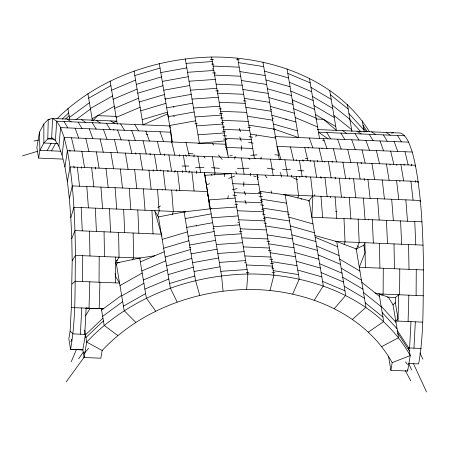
<?xml version="1.0" encoding="UTF-8"?>
<svg xmlns="http://www.w3.org/2000/svg" width="449" height="449" viewBox="0 0 449 449"><rect width="100%" height="100%" fill="white"/><g stroke="black" fill="none" stroke-linecap="round" stroke-linejoin="round"><path stroke-width="0.67" d="M113.243 122.577L116.807 121.168L52.578 118.48L48.256 119.417L43.85 124.019L43.845 143.029L39.899 150.359L38.603 158.082L62.776 159.092M408.815 348.054L410.229 355.597L407.647 371.048L390.899 370.346L392.19 362.624C363.718 311.657 302.71 288.673 246.63 289.498C193.149 290.632 139.145 311.112 102.148 350.484L100.857 358.212L84.109 357.511L82.835 349.866L70.572 349.356L68.826 338.916L70.123 331.188L71.352 307.571L72.182 260.796L71.773 238.554L70.819 217.658L69.342 198.509L67.367 181.491L64.931 166.921L62.085 155.096L58.886 146.239L55.39 140.526L51.669 138.062L47.796 138.904L43.845 143.029L57.657 143.607M82.554 281.517L82.711 255.689M99.044 282.208L99.201 256.379M115.533 282.898L115.69 257.069M383.283 268.266L383.12 294.095L381.729 295.268M399.61 294.785L399.773 268.957M416.105 295.476L416.262 269.647M409.09 363.516L418.625 363.915C424.198 332.973 422.801 301.268 423.514 269.95C423.295 246.759 422.436 223.574 420.343 200.467C418.631 184.185 416.565 167.875 412.249 152.043C409.6 145.212 407.9 136.496 400.631 133.044L317.404 129.559M196.628 173.544L196.651 170.889M224.556 176.676L224.601 174.066M89.806 281.82L89.031 308.166L85.849 308.177L91.254 308.401M99.156 308.592L99.931 282.247M395.305 303.041L395.468 297.485L398.723 294.746L397.954 321.091M408.079 321.518L408.854 295.173M241.495 150.241L241.657 145.813M243.717 186.402L243.891 181.856M225.409 144.999L225.594 140.84L198.026 143.433M310.635 176.985L312.841 195.972L311.853 217.221L421.993 221.828M80.41 334.208L81.78 307.862M84.76 334.393L86.129 308.048M409.611 347.981L410.981 321.636M413.961 348.166L415.331 321.821M321.989 148.507L322.023 148.03M55.39 140.526L56.726 121.224L52.578 118.48L51.669 138.062L53.049 138.124M250.379 175.935L250.581 173.005M226.532 149.416L226.694 147.401L252.753 148.49M246.63 289.498L247.859 274.03L231.083 173.656L204.761 175.318L221.565 275.849L223.058 291.126M260.987 158.935L261.155 157.06M324.75 162.285L324.818 161.589M58.886 146.239L60.626 127.6L56.726 121.224L170.031 125.967M291.3 177.226L291.496 175.138M62.085 155.096L64.196 137.478L60.626 127.6L170.766 132.208L171.72 141.979M193.884 157.066L194.17 154.883M162.493 190.028L162.594 189.338M64.931 166.921L67.367 150.673L64.196 137.478L225.443 144.23L228.367 157.408L211.591 57.034C155.04 58.437 97.455 78.541 56.911 118.878M415.218 166.59L415.42 165.238L67.367 150.673C73.743 185.179 74.994 220.375 75.46 255.386C74.747 286.703 76.145 318.414 70.572 349.356L82.835 349.866L85.417 334.421L84.782 333.927M234.698 159.114L235.141 156.258M43.85 124.019L39.445 132.191L36.857 147.642L38.603 158.082M84.109 357.511L86.696 342.059L84.693 330.082M310.461 161.477L310.691 160.22M67.367 181.491L70.083 166.921L418.137 181.48L417.89 182.805M214.656 174.97L215.026 172.983L212.315 156.735M227.766 198.593L228.305 195.68M160.686 170.861L160.888 169.795M69.342 198.509L72.289 185.908L207.477 191.566L210.042 208.841M297.9 198.026L298.518 195.371L296.312 176.384M420.034 201.797L420.343 200.467L283.302 194.737M296.172 160.888L296.48 159.619M255.846 136.76L256.272 135.009M174.728 172.264L175.205 170.356M188.922 172.972L189.467 170.856M269.989 290.475L273.918 275.125L257.142 174.745L257.631 179.493M70.925 341.644L71.666 339.118M70.819 217.658L73.939 207.264L185.763 211.945M157.61 216.025L159.171 210.828L157.52 189.472M172.337 214.673L173.314 211.423L171.664 190.067M71.773 238.554L75.005 230.573L161.337 234.187L154.636 210.643L158.632 217.237M344.052 244.329L345.045 241.876L343.985 218.562M356.467 249.217L359.2 242.466L358.134 219.157M363.662 245.771L364.908 242.707L365.363 267.514M71.234 361.748L76.42 349.58M292.692 294.044L299.242 279.098L285.154 194.815L259.909 191.319M196.196 226.167L196.69 225.123M47.145 150.662L51.096 143.332M51.5 150.842L55.452 143.512M72.182 260.796L75.46 255.386L140.576 258.113M132.298 259.982L133.611 257.821L133.151 233.009M85.501 315.866L90.154 308.356L103.371 308.744M314.289 300.128L323.331 285.884L309.086 200.647L285.154 194.815M285.822 119.445L286.125 118.991M78.614 358.835L83.43 351.96M66.188 381.919L84.328 356.966M308.542 201.326L312.818 195.972M84.21 353.436L88.571 348.278M334.359 308.609L345.719 295.352L336.722 241.528L314.923 235.573M92.994 120.753L97.646 115.618L116.246 116.398M392.886 304.972L395.316 302.57L398.022 318.751L395.749 321.001L422.582 322.124M62.158 119.12L68.641 112.935M65.605 118.974L69.095 115.646M85.484 334.831L102.944 318.178M85.939 337.541L103.399 320.889M352.516 319.329L365.974 307.307L356.214 248.903L336.722 241.528M72.042 283.953L75.303 281.214L119.569 283.066L115.573 276.449L115.112 273.716M69.399 117.453L89.424 102.709M76.016 119.67L90.479 109.023M101.592 310.057L121.617 295.313M102.647 316.371L122.672 301.627M368.404 332.075L383.699 321.529L379.085 293.927L375.083 292.894M208.824 205.109L209.43 204.716M157.779 207.528L160.489 205.889M88.666 98.191L110.869 85.641M90.389 108.473L112.592 95.923M92.107 118.749L114.31 106.205M119.99 285.586L142.193 273.037M121.707 295.869L143.91 283.319M123.424 306.145L145.628 293.601M116.325 260.639L117.324 260.083M381.717 346.6L398.544 337.727L393.043 304.815L388.351 297.187L379.085 293.927M355.731 249.133L363.875 245.249L365.088 252.478L359.279 267.262L423.514 269.95M111.627 90.165L135.576 80.057M113.142 99.235L137.091 89.127M114.658 108.304L138.606 98.196M116.173 117.374L140.122 107.266M140.324 261.868L164.272 251.76M141.839 270.938L165.788 260.83M143.36 280.008L167.303 269.9M144.875 289.077L168.818 278.969M210.368 208.897L211.451 208.443M228.664 178.466L234.692 175.997M392.19 362.624L410.229 355.597C378.468 298.748 310.416 273.11 247.859 274.03C188.198 275.293 127.965 298.142 86.696 342.059L102.148 350.484M206.366 184.909L209.548 183.725M22.45 155.926L37.795 151.19M134.818 75.533L160.04 68.063M136.294 84.356L161.517 76.886M137.764 93.179L162.993 85.708M139.241 102.002L164.469 94.531M140.717 110.824L165.939 103.354M142.193 119.647L167.415 112.177M162.201 239.379L187.429 231.903M163.677 248.202L188.9 240.726M165.153 257.024L190.376 249.549M166.63 265.847L191.852 258.371M168.1 274.67L193.328 267.194M169.576 283.493L194.799 276.017M91.574 120.433L92.808 120.164M359.166 131.63L360.401 131.361M391.528 133.14L393.38 132.741M33.967 141.025L38.558 140.054M154.843 255.739L139.69 258.074L117.773 262.704L116.443 264.36L124.182 310.669L135.755 322.343M232.352 189.635L237.083 188.664M210.362 208.813L184.079 211.872L158.452 216.94L170.334 288.011L177.125 302.031M160.798 72.581L186.806 67.894M162.274 81.404L188.283 76.712M163.745 90.221L189.759 85.529M165.221 99.038L191.229 94.352M166.691 107.861L192.705 103.169M194.181 111.986L168.167 116.678L168.549 118.025M195.652 120.809L169.643 125.496L170.401 128.19M185.201 218.584L211.21 213.892M186.672 227.402L212.686 222.71M188.148 236.225L214.162 231.532M189.624 245.042L215.632 240.35M191.094 253.859L217.108 249.173M192.57 262.682L218.579 257.99M194.047 271.499L220.055 266.807M194.933 123.885L197.33 123.509M212.882 228.704L214.459 228.58M250.643 155.332L257.069 154.849M186.054 63.371L212.343 61.552M187.547 72.3L213.836 70.482M189.04 81.23L215.329 79.411M190.528 90.159L216.822 88.341M192.02 99.089L218.315 97.27M193.513 108.018L219.808 106.2M195.006 116.948L221.301 115.129M196.499 125.877L222.794 124.059M197.992 134.801L224.281 132.988M235.164 198.082L208.875 199.895L209.279 204.065M210.362 208.824L236.657 207.006M211.855 217.754L238.15 215.935M213.348 226.683L239.643 224.865M214.841 235.613L241.135 233.794M216.334 244.542L242.623 242.724M217.827 253.472L244.116 251.653M219.32 262.401L245.609 260.583M220.813 271.331L247.102 269.512M282.634 169.728L290.408 169.217M189.427 247.393L190.601 247.326M221.84 127.078L224.73 126.949M212.029 68.933L213.028 68.899M229.877 155.82L232.341 155.747M239.429 231.403L242.011 231.375M322.59 140.369L324.083 140.357M237.313 168.319L248.931 168.263M237.762 222.637L238.733 222.631M210.474 59.442L213.505 59.431M71.352 307.571L103.276 308.76M182.064 166.046L188.838 166.04M270.837 109.505L271.645 109.505M220.403 117.975L223.147 117.98M222.586 131.248L225.404 131.271M164.749 98.651L165.17 98.657M219.544 113.502L222.48 113.53M219.039 108.86L221.469 108.888M195.624 167.477L203.964 167.589M211.586 64.072L213.932 64.106M246.22 272.448L248.971 272.492M221.161 122.353L223.86 122.409M215.784 90.883L218.674 90.945M272.268 118.239L273.48 118.272M212.624 72.912L215.806 73.002M305.286 158.469L307.391 158.542M244.531 262.727L245.463 262.76M297.726 170.614L303.861 170.833M234.911 204.542L237.594 204.649M211.591 57.034C271.308 56.439 336.559 79.063 369.437 131.68M213.101 66.076L239.16 67.165M214.611 75.118L240.67 76.207M216.121 84.159L242.185 85.248M217.636 93.201L243.695 94.29M219.146 102.243L245.205 103.332M220.655 111.285L246.714 112.373M315.984 119.002L323.488 119.316L336.396 130.356L329.706 90.311M222.165 120.326L248.23 121.415M49.637 119.473L48.256 119.417L47.796 138.904L54.391 139.179M404.779 135.789L318.448 132.174L327.983 138.786M223.681 129.368L249.739 130.457M274.726 136.558L408.68 142.165M222.94 135.738L226.571 135.89M225.19 138.41L251.249 139.499M412.249 152.043L277.055 146.385L281.001 159.608M60.615 151.223L39.899 150.359L39.445 132.191M232.756 183.663L258.815 184.752M234.255 192.655L260.319 193.749M235.77 201.696L261.829 202.791M237.28 210.738L263.339 211.833M238.789 219.78L264.848 220.874M240.305 228.822L266.364 229.916M335.358 241.467L423.053 245.137M241.815 237.863L267.873 238.958M243.324 246.905L269.383 248M244.834 255.947L270.899 257.041M246.349 264.989L272.408 266.083M119.249 262.766L115.786 262.62L119.058 257.21L118.603 232.397M378.956 293.921L423.351 295.779M387.42 297.148L395.664 297.496M85.417 334.421L73.159 333.904L70.123 331.188M408.242 347.924L421.213 348.469M188.664 153.575L193.104 153.833M243.47 100.817L246.058 100.986M292.03 102.002L293.169 102.08M272.038 272.622L274.996 272.829M270.472 263.496L273.396 263.709M211.541 167.679L219.443 168.324M225.42 147.418L226.167 147.491M247.943 127.443L250.57 127.701M266.841 241.225L269.709 241.517M258.983 196.162L262.519 196.539M273.267 129.054L275.069 129.25M262.396 214.038L265.067 214.336M264.068 223.153L266.437 223.434M268.266 250.261L269.237 250.374M270.208 250.491L271.185 250.604M146.402 134.178L147.53 134.318M274.889 154.697L278.526 155.174M232.908 195.034L236.477 195.5M260.712 204.896L263.72 205.322M236.556 59.476L239.261 59.885M269.714 259.163L272.801 259.634M238.402 62.641L263.726 66.62M239.895 71.571L265.219 75.55M241.388 80.5L266.712 84.479M242.881 89.43L268.205 93.409M244.374 98.359L269.697 102.338M245.867 107.289L271.19 111.268M247.36 116.218L272.678 120.197M248.853 125.148L274.171 129.127L298.54 137.557L287.063 68.888M250.346 134.077L275.664 138.051M249.032 136.648L252.607 137.214M261.223 199.171L286.546 203.144M262.716 208.1L288.039 212.074M264.208 217.03L289.532 221.003M265.701 225.959L291.025 229.933M267.194 234.883L292.512 238.862M268.687 243.813L294.005 247.792M270.18 252.742L295.498 256.721M271.673 261.672L296.991 265.651M273.16 270.601L298.484 274.58M255.795 158.722L254.426 158.497L237.65 58.123M267.267 168.145L274.541 169.396M271.617 267.901L273.873 268.306M223.557 138.965L227.115 139.628M248.55 142.193L253.124 143.18M258.433 192.469L261.902 193.261M253.461 175.986L256.065 176.603M257.361 176.912L258.663 177.226M263.108 218.332L265.859 219.039M287.293 214.033L289.482 214.633M264.483 71.144L288.572 77.93M265.954 79.961L290.048 86.747M267.43 88.779L291.519 95.57M268.906 97.601L292.995 104.387M270.377 106.419L294.465 113.204M271.853 115.236L295.942 122.027M273.323 124.059L297.418 130.844M288.887 217.142L312.975 223.928M290.357 225.965L314.446 232.75M291.833 234.782L315.922 241.568M293.309 243.599L317.398 250.385M294.78 252.422L318.869 259.208M296.256 261.239L320.345 268.025M297.726 270.057L321.821 276.848M261.728 209.402L264.27 210.171M260.201 200.467L262.822 201.354M287.815 73.406L310.208 82.874M289.291 82.229L311.679 91.697M290.767 91.052L313.155 100.52M292.243 99.874L314.631 109.343M293.713 108.697L316.107 118.166M295.189 117.52L317.578 126.988M315.204 237.252L337.592 246.714M316.674 246.074L339.068 255.537M318.15 254.897L340.538 264.36M319.626 263.72L342.015 273.183M321.102 272.543L343.491 282.006M322.573 281.366L344.967 290.829M292.697 177.613L297.794 179.858M335.695 211.271L336.789 211.81M173.538 116.235L174.42 116.689M173.219 106.873L173.915 107.277M310.961 87.392L331.216 99.352M312.476 96.462L332.731 108.422M313.991 105.537L334.247 117.492M315.512 114.607L335.762 126.562M339.663 259.095L359.913 271.056M341.178 268.165L361.428 280.125M342.694 277.241L362.949 289.195M344.209 286.31L364.465 298.265M357.802 245.912L358.672 246.456M386.129 132.438L390.276 135.183M371.576 131.826L375.729 134.571M357.028 131.22L361.176 133.965M342.48 130.608L346.628 133.359M110.729 120.916L114.877 123.66M96.176 120.304L100.329 123.048M81.628 119.698L85.776 122.442M67.081 119.086L71.228 121.831M117.801 335.56L104.157 325.413L101.362 308.682M330.458 94.829L348.183 109.045M332.176 105.111L349.9 119.327M333.899 115.393L351.618 129.609M361.782 282.225L379.506 296.447M363.499 292.507L381.223 306.723M365.217 302.789L382.941 317.005M348.94 113.569L363.785 129.772M349.996 119.883L361.131 132.034M381.134 306.173L395.979 322.376M382.189 312.487L397.034 328.685M212.5 143.686L213.786 145.122M301.049 198.694L301.661 199.401M218.422 154.989L219.915 156.768M220.291 157.217L222.154 159.44M248.813 158.267L249.97 159.698M405.509 361.838L407.512 364.476M265.118 175.262L266.953 177.793M155.657 311.095L146.385 298.119L139.69 258.074M363.033 125.249L367.175 131.591M363.488 127.959L366.126 131.995M397.337 330.498L409.022 348.368M397.792 333.209L409.477 351.079M397.528 135.486L401.428 141.862M383.379 134.891L387.274 141.267M369.224 134.302L373.125 140.677M355.075 133.707L358.97 140.082M340.92 133.117L344.821 139.493M326.771 132.522L330.672 138.898M134.734 124.491L138.634 130.867M120.585 123.896L124.48 130.272M106.43 123.307L110.331 129.682M92.281 122.712L96.176 129.088M78.132 122.122L82.027 128.498M63.977 121.527L67.878 127.903M115.741 263.198L116.819 264.983M204.048 156.392L205.036 158.177M405.312 370.565L410.734 380.864M299.5 176.687L299.904 177.49M419.894 352.908L422.902 359.172M413.495 363.696L426.55 391.966M185.476 154.854L186.296 156.628M211.35 174.279L211.911 175.492M408.775 363.623L411.621 369.942M344.007 196.819L344.4 197.751M330.413 196.864L330.761 197.7M235.792 171.462L236.786 173.898M244.121 191.223L245.609 194.984M239.227 128.347L240.518 131.748M394.177 141.558L397.747 151.436M380.028 140.964L383.598 150.847M365.884 140.374L369.454 150.252M351.741 139.779L355.311 149.663M337.592 139.19L341.161 149.068M323.448 138.595L327.018 148.479M309.305 138.006L312.874 147.884M239.772 136.99L241.253 141.109M160.001 131.759L163.571 141.637M145.852 131.17L149.422 141.048M131.709 130.575L135.278 140.453M117.565 129.986L121.135 139.863M103.416 129.391L106.985 139.269M89.272 128.801L92.842 138.679M75.129 128.206L78.698 138.09M314.53 194.613L314.901 195.736M244.935 200.192L246.187 204.031M368.562 219.258L368.769 219.937M161.539 234.849L161.949 236.168M113.692 129.508L113.889 130.143M199.738 295.335L195.556 280.541L184.079 211.872M271.05 190.859L271.684 193.132M396.647 164.598L396.871 165.473M168.532 117.211L167.696 113.855L143.057 124.839L134.06 71.015M404.998 151.74L408.169 164.929M390.675 151.139L393.852 164.334M376.352 150.544L379.528 163.733M362.034 149.944L365.205 163.133M347.711 149.343L350.882 162.532M333.388 148.742L336.565 161.937M319.065 148.142L322.242 161.337M304.748 147.547L307.919 160.736M290.424 146.946L293.601 160.136M280.507 172.461L281.613 177.08M186.021 142.58L189.192 155.769M171.698 141.979L174.869 155.169M157.374 141.379L160.551 154.574M143.051 140.778L146.228 153.973M128.734 140.183L131.905 153.373M114.411 139.583L117.587 152.772M100.088 138.982L103.264 152.172M85.77 138.382L88.941 151.577M71.447 137.781L74.618 150.976M135.598 152.761L135.957 154.316M364.088 178.348L364.554 180.414M349.44 177.776L349.81 179.46M411.295 164.227L411.643 165.911M149.983 153.3L150.292 154.972M335.094 177.091L335.431 178.943M302.834 159.704L303.137 161.365M308.143 147.216L308.306 148.17M400.918 164.626L403.634 180.874M386.415 164.02L389.131 180.268M407.434 369.774L407.647 371.048M371.918 163.414L374.629 179.662M362.276 120.73L364.167 132.034M357.415 162.807L360.132 179.056M347.431 104.527L351.965 131.664M388.548 356.281L390.899 370.346M342.913 162.201L345.629 178.449M328.41 161.595L331.126 177.843M309.451 78.35L319.514 138.545M313.907 160.989L316.624 177.237M299.404 160.383L302.121 176.631M284.902 159.777L287.618 176.019M262.968 62.102L279.317 159.906M270.478 159.171L273.194 175.419M241.394 157.953L244.11 174.201M185.297 58.853L199.384 143.136M197.891 156.134L200.602 172.382M183.388 155.528L186.105 171.776M159.288 63.539L172.388 141.935M168.886 154.922L171.602 171.17M154.383 154.316L157.099 170.558M139.88 153.704L142.597 169.952M125.378 153.098L128.094 169.346M110.117 81.123L117.296 124.087M110.875 152.492L113.591 168.74M87.914 93.667L92.421 120.641M96.372 151.885L99.089 168.134M81.87 151.279L84.586 167.528M67.889 108.411L69.713 119.35M73.872 166.119L74.192 168.049M164.334 153.872L164.603 155.601M207.477 191.566L204.503 172.545L204.755 175.222M320.788 176.395L321.102 178.444M317.454 160.394L317.673 161.893M361.091 162.173L361.322 163.818M305.932 175.862L306.179 177.725M332.108 161.09L332.282 162.42M410.886 181.177L413.091 200.164M396.562 180.582L398.768 199.569M382.245 179.982L384.445 198.969M367.922 179.381L370.128 198.368M353.599 178.781L355.804 197.768M339.281 178.186L341.481 197.173M324.958 177.585L327.164 196.572M191.908 172.018L194.114 191.005M177.585 171.417L179.791 190.404M163.268 170.816L165.468 189.804M148.945 170.222L151.15 189.209M134.621 169.621L136.827 188.608M120.298 169.02L122.504 188.008M105.981 168.42L108.181 187.407M91.658 167.825L93.863 186.812M77.335 167.224L79.54 186.212M179.286 154.445L179.477 156.274M69.848 150.039L69.977 151.521M207.764 194.922L207.876 196.269M405.84 199.861L407.49 221.222M391.696 199.272L393.346 220.627M377.547 198.677L379.197 220.038M363.404 198.088L365.054 219.443M349.26 197.498L350.91 218.854M335.111 196.903L336.761 218.259M320.968 196.314L322.618 217.67M143.371 188.883L145.021 210.239M129.228 188.288L130.878 209.644M115.084 187.699L116.734 209.054M100.935 187.104L102.585 208.465M86.792 186.515L88.442 207.87M182.462 170.62L182.575 172.629M404.072 164.177L404.134 165.344M415.533 180.498L415.611 182.249M414.741 221.525L415.802 244.834M400.592 220.93L401.653 244.245M386.437 220.341L387.504 243.65M372.288 219.746L373.349 243.061M151.947 210.53L153.014 233.839M137.798 209.936L138.859 233.244M123.643 209.346L124.71 232.655M109.494 208.751L110.555 232.06M95.34 208.162L96.406 231.471M81.19 207.567L82.257 230.876M390.001 164.334L390.041 165.159M399.863 180.868L399.896 181.794M167.909 170.25L167.954 171.782M153.204 169.542L153.244 171.26M408.556 244.531L409.011 269.344M394.003 243.925L394.463 268.732M379.456 243.313L379.91 268.126M104.056 231.791L104.51 256.603M89.503 231.184L89.963 255.992M95.547 167.135L95.57 169.127M81.37 166.686L81.387 168.257M176.238 189.45L176.255 191.111M170.749 130.137L170.766 132.208"/></g></svg>
